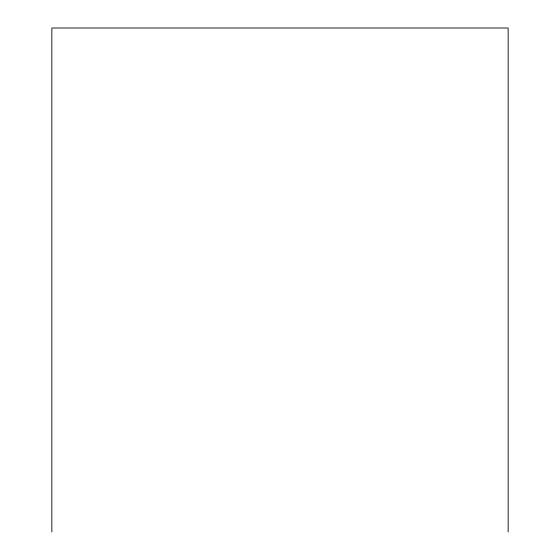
<?xml version="1.0" encoding="UTF-8"?>
<svg xmlns="http://www.w3.org/2000/svg" width="560" height="560" viewBox="0 0 560 560"><rect width="100%" height="100%" fill="white"/><g stroke="black" fill="none" stroke-linecap="round" stroke-linejoin="round"><path stroke-width="0.84" d="M508.158 532L508.158 28L51.842 28L51.842 532"/></g></svg>
